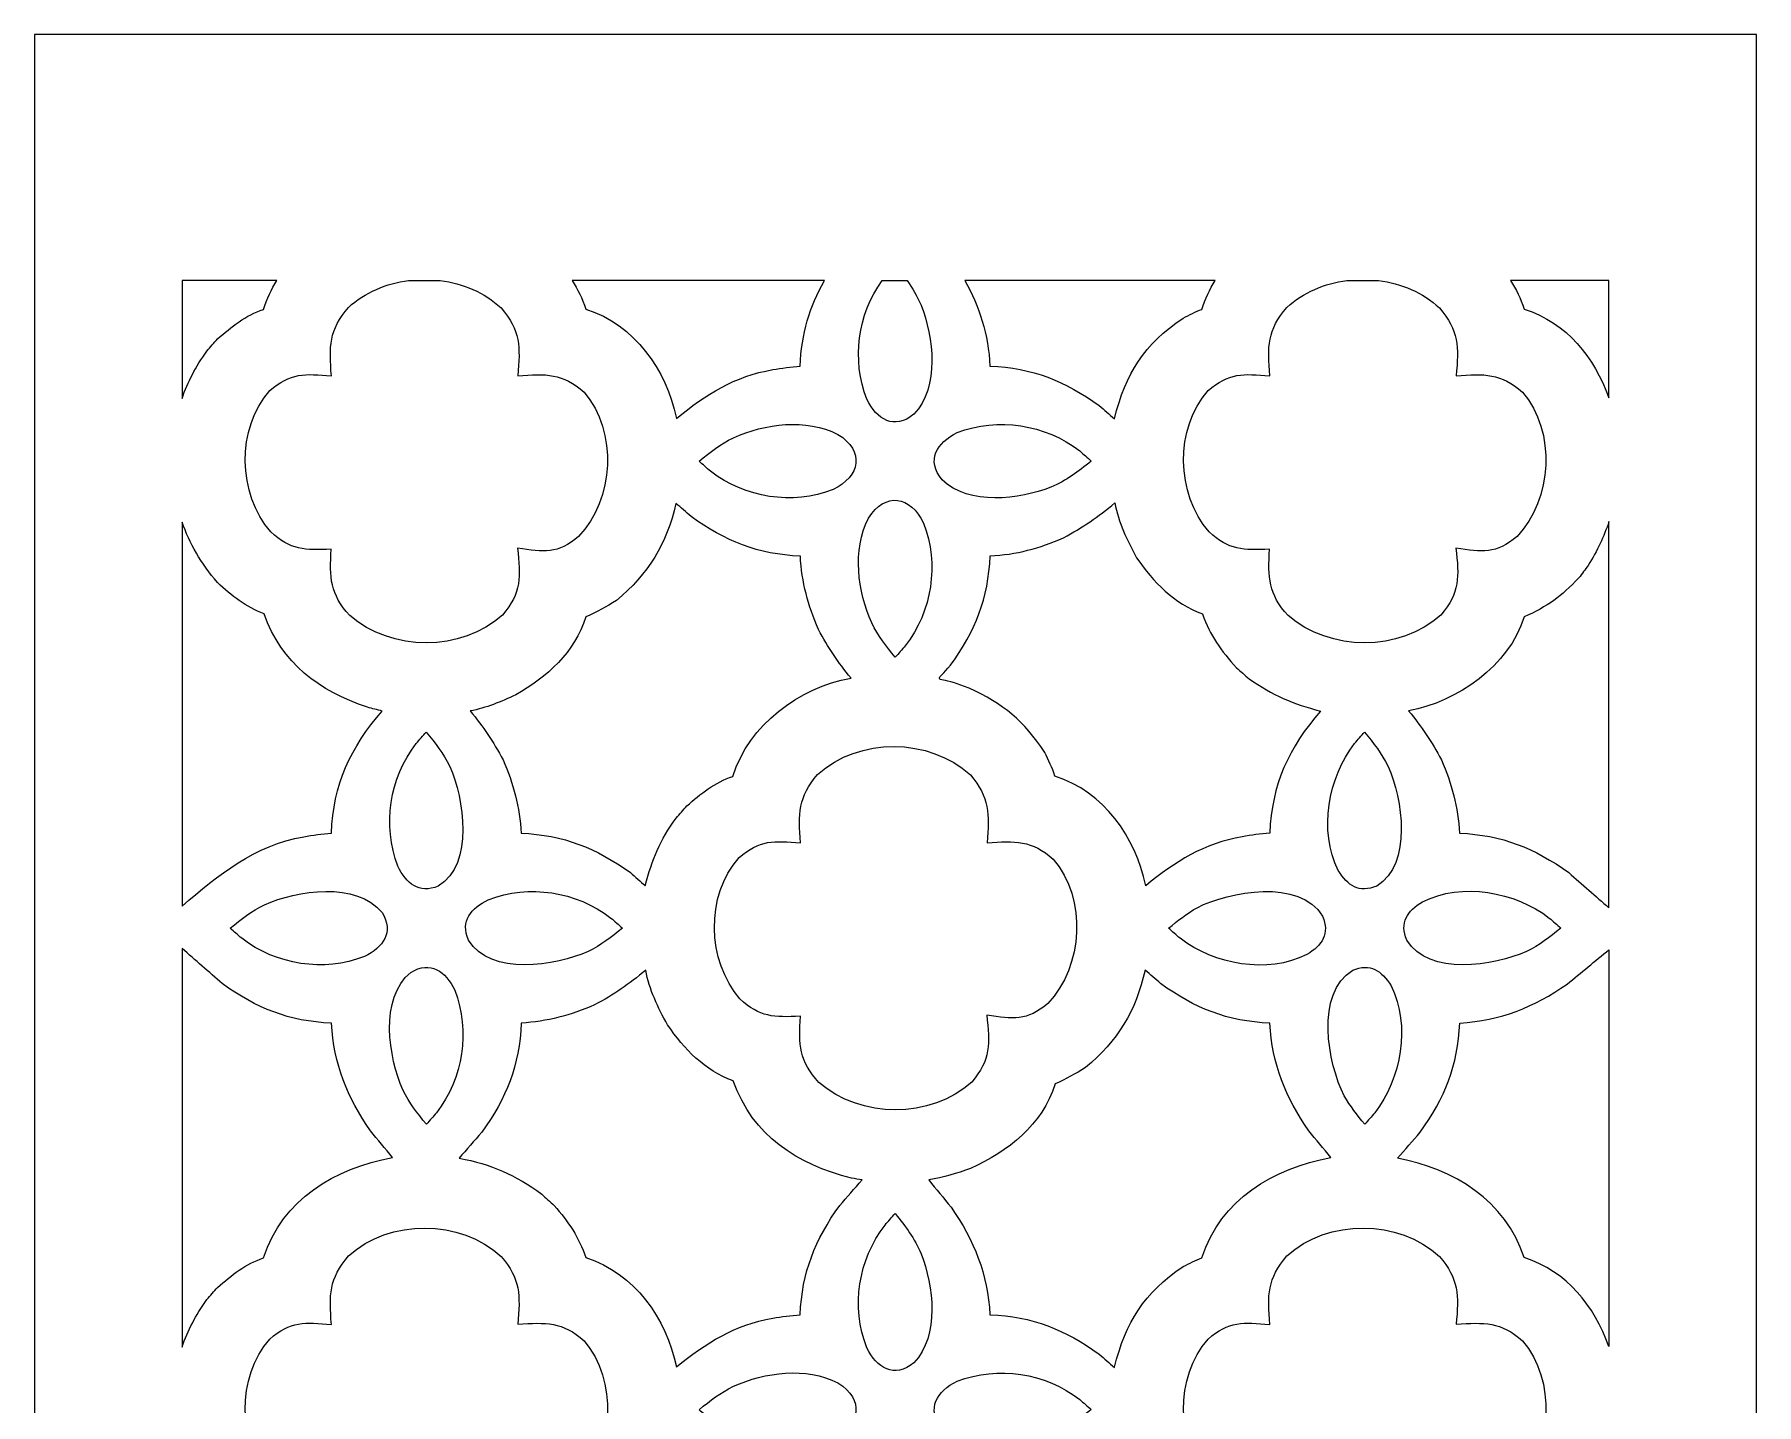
# Model space of a CAD drawing. Header units: centimetres. Extents: x -8.6 to 3.5, y -13.8 to 14.2.
# Drawn here: x -1.373 to 3.527, y 10.276 to 14.173 of the extents above; entities that cross this region are included whole.
import ezdxf

# ---------------------------------------------------------------- set-up
doc = ezdxf.new("R2010")
doc.units = ezdxf.units.CM
doc.header["$MEASUREMENT"] = 0
doc.layers.add('layer 1', color=7, linetype='Continuous')

msp = doc.modelspace()

# ---------------------------------------------------------------- linework, layer by layer
at = {"layer": 'layer 1', "color": 242, "lineweight": 9}
for points, knots in [([(-1.37264, 14.17327), (0.26061, 14.17327), (1.89387, 14.17327), (3.52711, 14.17327), (3.52711, 14.17327), (3.52711, 4.8404), (3.52711, -4.49248), (3.52711, -13.82534), (3.52711, -13.82534), (1.89387, -13.82534), (0.26061, -13.82534), (-1.37264, -13.82534), (-1.37264, -13.82534), (-1.37264, -4.49248), (-1.37264, 4.8404), (-1.37264, 14.17327)], [0, 0, 0, 0, 0.2, 0.2, 0.2, 0.2, 0.4, 0.4, 0.4, 0.4, 0.6, 0.6, 0.6, 0.6, 1, 1, 1, 1]), ([(-0.95267, 13.13766), (-0.95267, 13.24955), (-0.95267, 13.36143), (-0.95267, 13.4733), (-0.95267, 13.4733), (-0.86286, 13.4733), (-0.77306, 13.4733), (-0.68326, 13.4733), (-0.68326, 13.4733), (-0.69853, 13.44833), (-0.71123, 13.42096), (-0.72089, 13.39106), (-0.72089, 13.39106), (-0.77079, 13.37506), (-0.81273, 13.34125), (-0.85139, 13.30721), (-0.85139, 13.30721), (-0.86164, 13.29568), (-0.87188, 13.28414), (-0.88213, 13.2726), (-0.88213, 13.2726), (-0.9145, 13.2266), (-0.93603, 13.18546), (-0.95267, 13.13766)], [0, 0, 0, 0, 0.1428571, 0.1428571, 0.1428571, 0.1428571, 0.2857143, 0.2857143, 0.2857143, 0.2857143, 0.4285714, 0.4285714, 0.4285714, 0.4285714, 0.5714286, 0.5714286, 0.5714286, 0.5714286, 0.7142857, 0.7142857, 0.7142857, 0.7142857, 1, 1, 1, 1]), ([(0.0028, 13.20228), (0.00976, 13.28437), (0.01042, 13.33132), (-0.04475, 13.39549), (-0.04475, 13.39549), (-0.09236, 13.43905), (-0.15385, 13.46502), (-0.21793, 13.4733), (-0.21793, 13.4733), (-0.24801, 13.4733), (-0.2781, 13.4733), (-0.30818, 13.4733), (-0.30818, 13.4733), (-0.37138, 13.46514), (-0.43198, 13.43969), (-0.47915, 13.39682), (-0.47915, 13.39682), (-0.5349, 13.33232), (-0.53424, 13.28449), (-0.52775, 13.20182), (-0.52775, 13.20182), (-0.60233, 13.20878), (-0.64501, 13.21115), (-0.70292, 13.16016), (-0.70292, 13.16016), (-0.79935, 13.0516), (-0.79396, 12.86676), (-0.70047, 12.75811), (-0.70047, 12.75811), (-0.64389, 12.70598), (-0.60328, 12.70504), (-0.52832, 12.70918), (-0.52832, 12.70918), (-0.53305, 12.6277), (-0.53179, 12.58195), (-0.47552, 12.52002), (-0.47552, 12.52002), (-0.35762, 12.41764), (-0.15732, 12.41582), (-0.0409, 12.52161), (-0.0409, 12.52161), (0.01389, 12.58525), (0.01071, 12.63111), (0.00194, 12.71217), (0.00194, 12.71217), (0.07676, 12.69987), (0.11583, 12.69488), (0.17576, 12.74482), (0.17576, 12.74482), (0.27609, 12.85127), (0.28799, 13.04322), (0.19111, 13.15547), (0.19111, 13.15547), (0.13017, 13.21017), (0.08196, 13.20819), (0.0028, 13.20228)], [0, 0, 0, 0, 0.0666667, 0.0666667, 0.0666667, 0.0666667, 0.1333333, 0.1333333, 0.1333333, 0.1333333, 0.2, 0.2, 0.2, 0.2, 0.2666667, 0.2666667, 0.2666667, 0.2666667, 0.3333333, 0.3333333, 0.3333333, 0.3333333, 0.4, 0.4, 0.4, 0.4, 0.4666667, 0.4666667, 0.4666667, 0.4666667, 0.5333333, 0.5333333, 0.5333333, 0.5333333, 0.6, 0.6, 0.6, 0.6, 0.6666667, 0.6666667, 0.6666667, 0.6666667, 0.7333333, 0.7333333, 0.7333333, 0.7333333, 0.8, 0.8, 0.8, 0.8, 0.8666667, 0.8666667, 0.8666667, 0.8666667, 1, 1, 1, 1]), ([(0.15723, 13.4733), (0.39658, 13.4733), (0.63594, 13.4733), (0.87529, 13.4733), (0.87529, 13.4733), (0.83299, 13.39871), (0.8098, 13.3222), (0.80603, 13.22929), (0.80603, 13.22929), (0.77981, 13.2279), (0.75334, 13.22406), (0.72785, 13.21969), (0.72785, 13.21969), (0.6204, 13.20128), (0.53677, 13.14894), (0.45428, 13.08092), (0.45428, 13.08092), (0.4241, 13.22026), (0.33588, 13.34652), (0.19592, 13.39219), (0.19592, 13.39219), (0.18621, 13.42243), (0.1731, 13.44866), (0.15723, 13.4733)], [0, 0, 0, 0, 0.1428571, 0.1428571, 0.1428571, 0.1428571, 0.2857143, 0.2857143, 0.2857143, 0.2857143, 0.4285714, 0.4285714, 0.4285714, 0.4285714, 0.5714286, 0.5714286, 0.5714286, 0.5714286, 0.7142857, 0.7142857, 0.7142857, 0.7142857, 1, 1, 1, 1]), ([(1.11023, 13.4733), (1.08646, 13.4733), (1.0627, 13.4733), (1.03893, 13.4733), (1.03893, 13.4733), (0.9697, 13.37532), (0.95245, 13.24885), (0.99531, 13.13553), (0.99531, 13.13553), (1.02384, 13.07824), (1.07342, 13.04677), (1.12984, 13.09298), (1.12984, 13.09298), (1.20351, 13.17038), (1.18524, 13.31244), (1.1504, 13.40276), (1.1504, 13.40276), (1.13842, 13.42981), (1.12546, 13.45181), (1.11023, 13.4733)], [0, 0, 0, 0, 0.1666667, 0.1666667, 0.1666667, 0.1666667, 0.3333333, 0.3333333, 0.3333333, 0.3333333, 0.5, 0.5, 0.5, 0.5, 0.6666667, 0.6666667, 0.6666667, 0.6666667, 1, 1, 1, 1]), ([(1.27439, 13.4733), (1.51178, 13.4733), (1.74917, 13.4733), (1.98656, 13.4733), (1.98656, 13.4733), (1.97129, 13.44833), (1.9586, 13.42096), (1.94893, 13.39106), (1.94893, 13.39106), (1.93052, 13.38516), (1.91283, 13.37481), (1.89542, 13.36636), (1.89542, 13.36636), (1.78401, 13.29171), (1.73255, 13.20854), (1.70011, 13.08), (1.70011, 13.08), (1.70009, 13.07987), (1.70006, 13.07975), (1.70004, 13.07963), (1.70004, 13.07963), (1.68568, 13.09221), (1.67131, 13.10479), (1.65694, 13.11737), (1.65694, 13.11737), (1.55972, 13.18721), (1.4668, 13.22479), (1.34609, 13.22972), (1.34609, 13.22972), (1.34127, 13.32027), (1.3162, 13.39833), (1.27439, 13.4733)], [0, 0, 0, 0, 0.1111111, 0.1111111, 0.1111111, 0.1111111, 0.2222222, 0.2222222, 0.2222222, 0.2222222, 0.3333333, 0.3333333, 0.3333333, 0.3333333, 0.4444444, 0.4444444, 0.4444444, 0.4444444, 0.5555556, 0.5555556, 0.5555556, 0.5555556, 0.6666667, 0.6666667, 0.6666667, 0.6666667, 0.7777778, 0.7777778, 0.7777778, 0.7777778, 1, 1, 1, 1]), ([(2.67264, 13.20228), (2.67959, 13.28437), (2.68025, 13.33132), (2.62508, 13.39549), (2.62508, 13.39549), (2.57747, 13.43905), (2.51598, 13.46502), (2.4519, 13.4733), (2.4519, 13.4733), (2.42181, 13.4733), (2.39173, 13.4733), (2.36164, 13.4733), (2.36164, 13.4733), (2.29844, 13.46514), (2.23784, 13.43969), (2.19067, 13.39682), (2.19067, 13.39682), (2.13492, 13.33234), (2.13558, 13.28448), (2.14208, 13.20182), (2.14208, 13.20182), (2.06749, 13.20878), (2.0248, 13.21115), (1.9669, 13.16016), (1.9669, 13.16016), (1.87049, 13.05164), (1.87586, 12.86674), (1.96935, 12.75811), (1.96935, 12.75811), (2.02595, 12.70598), (2.06654, 12.70503), (2.14151, 12.70918), (2.14151, 12.70918), (2.13678, 12.62772), (2.13804, 12.58195), (2.19432, 12.52002), (2.19432, 12.52002), (2.3122, 12.41764), (2.51251, 12.41582), (2.62892, 12.52161), (2.62892, 12.52161), (2.68371, 12.58525), (2.68055, 12.63111), (2.67178, 12.71217), (2.67178, 12.71217), (2.74659, 12.69987), (2.78566, 12.69488), (2.8456, 12.74482), (2.8456, 12.74482), (2.94591, 12.85126), (2.95783, 13.04325), (2.86094, 13.15547), (2.86094, 13.15547), (2.8, 13.21017), (2.75178, 13.20819), (2.67264, 13.20228)], [0, 0, 0, 0, 0.0666667, 0.0666667, 0.0666667, 0.0666667, 0.1333333, 0.1333333, 0.1333333, 0.1333333, 0.2, 0.2, 0.2, 0.2, 0.2666667, 0.2666667, 0.2666667, 0.2666667, 0.3333333, 0.3333333, 0.3333333, 0.3333333, 0.4, 0.4, 0.4, 0.4, 0.4666667, 0.4666667, 0.4666667, 0.4666667, 0.5333333, 0.5333333, 0.5333333, 0.5333333, 0.6, 0.6, 0.6, 0.6, 0.6666667, 0.6666667, 0.6666667, 0.6666667, 0.7333333, 0.7333333, 0.7333333, 0.7333333, 0.8, 0.8, 0.8, 0.8, 0.8666667, 0.8666667, 0.8666667, 0.8666667, 1, 1, 1, 1]), ([(2.82706, 13.4733), (2.92042, 13.4733), (3.01377, 13.4733), (3.10714, 13.4733), (3.10714, 13.4733), (3.10714, 13.36202), (3.10714, 13.25074), (3.10714, 13.13945), (3.10714, 13.13945), (3.06436, 13.25532), (2.98982, 13.35171), (2.86574, 13.39219), (2.86574, 13.39219), (2.85604, 13.42243), (2.84293, 13.44866), (2.82706, 13.4733)], [0, 0, 0, 0, 0.2, 0.2, 0.2, 0.2, 0.4, 0.4, 0.4, 0.4, 0.6, 0.6, 0.6, 0.6, 1, 1, 1, 1]), ([(1.63422, 12.95977), (1.62334, 12.96931), (1.61247, 12.97884), (1.60159, 12.98836), (1.60159, 12.98836), (1.50212, 13.06459), (1.37013, 13.08501), (1.25233, 13.04045), (1.25233, 13.04045), (1.19506, 13.01195), (1.16354, 12.9623), (1.20977, 12.90591), (1.20977, 12.90591), (1.28712, 12.83224), (1.42926, 12.85053), (1.51955, 12.88536), (1.51955, 12.88536), (1.56481, 12.90538), (1.59594, 12.9282), (1.63422, 12.95977)], [0, 0, 0, 0, 0.1666667, 0.1666667, 0.1666667, 0.1666667, 0.3333333, 0.3333333, 0.3333333, 0.3333333, 0.5, 0.5, 0.5, 0.5, 0.6666667, 0.6666667, 0.6666667, 0.6666667, 1, 1, 1, 1]), ([(0.5183, 12.95919), (0.52919, 12.94966), (0.54008, 12.94013), (0.55096, 12.9306), (0.55096, 12.9306), (0.65041, 12.85438), (0.78241, 12.83394), (0.90023, 12.87852), (0.90023, 12.87852), (0.97651, 12.91654), (0.99056, 12.9875), (0.91359, 13.0355), (0.91359, 13.0355), (0.82262, 13.08213), (0.70641, 13.06612), (0.61611, 13.02613), (0.61611, 13.02613), (0.57844, 13.00714), (0.55101, 12.98615), (0.5183, 12.95919)], [0, 0, 0, 0, 0.1666667, 0.1666667, 0.1666667, 0.1666667, 0.3333333, 0.3333333, 0.3333333, 0.3333333, 0.5, 0.5, 0.5, 0.5, 0.6666667, 0.6666667, 0.6666667, 0.6666667, 1, 1, 1, 1]), ([(0.36528, 11.75176), (0.35118, 11.7641), (0.3371, 11.77644), (0.32301, 11.78877), (0.32301, 11.78877), (0.22578, 11.85862), (0.13286, 11.89619), (0.01215, 11.90113), (0.01215, 11.90113), (0.00826, 11.97411), (-0.01011, 12.04275), (-0.0393, 12.10955), (-0.0393, 12.10955), (-0.06721, 12.16197), (-0.09512, 12.20302), (-0.13286, 12.24877), (-0.13286, 12.24877), (-0.08747, 12.25726), (-0.04498, 12.27525), (-0.00325, 12.29431), (-0.00325, 12.29431), (0.08538, 12.34538), (0.16486, 12.41496), (0.19613, 12.51621), (0.19613, 12.51621), (0.22783, 12.53046), (0.2538, 12.54443), (0.2832, 12.56301), (0.2832, 12.56301), (0.37438, 12.639), (0.42625, 12.72349), (0.45247, 12.83937), (0.45247, 12.83937), (0.46684, 12.82678), (0.48122, 12.81419), (0.49559, 12.80159), (0.49559, 12.80159), (0.59276, 12.7318), (0.68579, 12.69412), (0.80647, 12.68923), (0.80647, 12.68923), (0.81041, 12.61593), (0.82863, 12.54781), (0.85792, 12.48083), (0.85792, 12.48083), (0.88563, 12.42875), (0.91332, 12.38783), (0.95083, 12.34236), (0.95083, 12.34236), (0.8009, 12.31517), (0.66161, 12.20947), (0.61402, 12.06247), (0.61402, 12.06247), (0.56412, 12.04647), (0.52218, 12.01266), (0.48353, 11.97861), (0.48353, 11.97861), (0.47328, 11.96709), (0.46303, 11.95555), (0.4528, 11.94402), (0.4528, 11.94402), (0.40829, 11.88077), (0.38419, 11.82663), (0.36528, 11.75176)], [0, 0, 0, 0, 0.0588235, 0.0588235, 0.0588235, 0.0588235, 0.1176471, 0.1176471, 0.1176471, 0.1176471, 0.1764706, 0.1764706, 0.1764706, 0.1764706, 0.2352941, 0.2352941, 0.2352941, 0.2352941, 0.2941176, 0.2941176, 0.2941176, 0.2941176, 0.3529412, 0.3529412, 0.3529412, 0.3529412, 0.4117647, 0.4117647, 0.4117647, 0.4117647, 0.4705882, 0.4705882, 0.4705882, 0.4705882, 0.5294118, 0.5294118, 0.5294118, 0.5294118, 0.5882353, 0.5882353, 0.5882353, 0.5882353, 0.6470588, 0.6470588, 0.6470588, 0.6470588, 0.7058824, 0.7058824, 0.7058824, 0.7058824, 0.7647059, 0.7647059, 0.7647059, 0.7647059, 0.8235294, 0.8235294, 0.8235294, 0.8235294, 0.8823529, 0.8823529, 0.8823529, 0.8823529, 1, 1, 1, 1]), ([(1.07656, 12.40152), (1.0861, 12.41241), (1.09562, 12.42328), (1.10516, 12.43416), (1.10516, 12.43416), (1.18139, 12.53363), (1.2018, 12.66562), (1.15723, 12.78342), (1.15723, 12.78342), (1.11922, 12.85972), (1.04825, 12.87377), (1.00026, 12.7968), (1.00026, 12.7968), (0.95362, 12.70583), (0.96964, 12.58963), (1.00963, 12.49932), (1.00963, 12.49932), (1.02862, 12.46166), (1.04959, 12.43423), (1.07656, 12.40152)], [0, 0, 0, 0, 0.1666667, 0.1666667, 0.1666667, 0.1666667, 0.3333333, 0.3333333, 0.3333333, 0.3333333, 0.5, 0.5, 0.5, 0.5, 0.6666667, 0.6666667, 0.6666667, 0.6666667, 1, 1, 1, 1]), ([(2.28661, 12.24849), (2.20788, 12.26846), (2.15036, 12.29381), (2.08353, 12.34012), (2.08353, 12.34012), (2.07143, 12.35063), (2.05933, 12.36113), (2.04723, 12.37165), (2.04723, 12.37165), (2.00314, 12.42015), (1.97259, 12.46301), (1.95058, 12.52526), (1.95058, 12.52526), (1.86877, 12.55511), (1.81156, 12.61492), (1.76333, 12.68477), (1.76333, 12.68477), (1.73636, 12.73338), (1.71137, 12.78536), (1.70131, 12.84058), (1.70131, 12.84058), (1.65279, 12.80055), (1.6105, 12.7707), (1.55495, 12.74113), (1.55495, 12.74113), (1.48794, 12.71185), (1.41984, 12.69363), (1.34652, 12.68967), (1.34652, 12.68967), (1.34163, 12.56898), (1.30396, 12.47599), (1.23415, 12.37881), (1.23415, 12.37881), (1.191, 12.32954), (1.18847, 12.34422), (1.24503, 12.3289), (1.24503, 12.3289), (1.25895, 12.32388), (1.27286, 12.31886), (1.28677, 12.31385), (1.28677, 12.31385), (1.38411, 12.2688), (1.44245, 12.22096), (1.50171, 12.13094), (1.50171, 12.13094), (1.51257, 12.10834), (1.52317, 12.08746), (1.53084, 12.0636), (1.53084, 12.0636), (1.67126, 12.01778), (1.75908, 11.89133), (1.78934, 11.75164), (1.78934, 11.75164), (1.87235, 11.82009), (1.95565, 11.87241), (2.06375, 11.8911), (2.06375, 11.8911), (2.08927, 11.89551), (2.11571, 11.89931), (2.14193, 11.9007), (2.14193, 11.9007), (2.14753, 12.03904), (2.19636, 12.14542), (2.28661, 12.24849)], [0, 0, 0, 0, 0.0588235, 0.0588235, 0.0588235, 0.0588235, 0.1176471, 0.1176471, 0.1176471, 0.1176471, 0.1764706, 0.1764706, 0.1764706, 0.1764706, 0.2352941, 0.2352941, 0.2352941, 0.2352941, 0.2941176, 0.2941176, 0.2941176, 0.2941176, 0.3529412, 0.3529412, 0.3529412, 0.3529412, 0.4117647, 0.4117647, 0.4117647, 0.4117647, 0.4705882, 0.4705882, 0.4705882, 0.4705882, 0.5294118, 0.5294118, 0.5294118, 0.5294118, 0.5882353, 0.5882353, 0.5882353, 0.5882353, 0.6470588, 0.6470588, 0.6470588, 0.6470588, 0.7058824, 0.7058824, 0.7058824, 0.7058824, 0.7647059, 0.7647059, 0.7647059, 0.7647059, 0.8235294, 0.8235294, 0.8235294, 0.8235294, 0.8823529, 0.8823529, 0.8823529, 0.8823529, 1, 1, 1, 1]), ([(-0.95267, 11.69366), (-0.95267, 12.05782), (-0.95267, 12.42199), (-0.95267, 12.78615), (-0.95267, 12.78615), (-0.93176, 12.72582), (-0.89866, 12.66849), (-0.85171, 12.61393), (-0.85171, 12.61393), (-0.81155, 12.57693), (-0.77128, 12.54426), (-0.71926, 12.52526), (-0.71926, 12.52526), (-0.66905, 12.3834), (-0.56301, 12.30608), (-0.42516, 12.25912), (-0.42516, 12.25912), (-0.41118, 12.25558), (-0.3972, 12.25203), (-0.38323, 12.24849), (-0.38323, 12.24849), (-0.47346, 12.1454), (-0.5223, 12.03905), (-0.52791, 11.9007), (-0.52791, 11.9007), (-0.55412, 11.89931), (-0.58058, 11.89551), (-0.60608, 11.8911), (-0.60608, 11.8911), (-0.74674, 11.86678), (-0.84884, 11.78238), (-0.95267, 11.69366)], [0, 0, 0, 0, 0.1111111, 0.1111111, 0.1111111, 0.1111111, 0.2222222, 0.2222222, 0.2222222, 0.2222222, 0.3333333, 0.3333333, 0.3333333, 0.3333333, 0.4444444, 0.4444444, 0.4444444, 0.4444444, 0.5555556, 0.5555556, 0.5555556, 0.5555556, 0.6666667, 0.6666667, 0.6666667, 0.6666667, 0.7777778, 0.7777778, 0.7777778, 0.7777778, 1, 1, 1, 1]), ([(3.10714, 12.78729), (3.10714, 12.42109), (3.10714, 12.05489), (3.10714, 11.68869), (3.10714, 11.68869), (3.06904, 11.72206), (3.03094, 11.75541), (2.99284, 11.78877), (2.99284, 11.78877), (2.89561, 11.85862), (2.8027, 11.89619), (2.68198, 11.90113), (2.68198, 11.90113), (2.67805, 11.97415), (2.65974, 12.0427), (2.63052, 12.10955), (2.63052, 12.10955), (2.60261, 12.16197), (2.57471, 12.20302), (2.53698, 12.24877), (2.53698, 12.24877), (2.67598, 12.27476), (2.82297, 12.37702), (2.86596, 12.51621), (2.86596, 12.51621), (2.93172, 12.54578), (2.9721, 12.57488), (3.02143, 12.62721), (3.02143, 12.62721), (3.0304, 12.63909), (3.03937, 12.65098), (3.04834, 12.66285), (3.04834, 12.66285), (3.07374, 12.70448), (3.09316, 12.74563), (3.10714, 12.78729)], [0, 0, 0, 0, 0.1, 0.1, 0.1, 0.1, 0.2, 0.2, 0.2, 0.2, 0.3, 0.3, 0.3, 0.3, 0.4, 0.4, 0.4, 0.4, 0.5, 0.5, 0.5, 0.5, 0.6, 0.6, 0.6, 0.6, 0.7, 0.7, 0.7, 0.7, 0.8, 0.8, 0.8, 0.8, 1, 1, 1, 1]), ([(-0.25796, 12.18885), (-0.2675, 12.17797), (-0.27701, 12.16709), (-0.28654, 12.1562), (-0.28654, 12.1562), (-0.36284, 12.0567), (-0.38296, 11.92418), (-0.33862, 11.80694), (-0.33862, 11.80694), (-0.31443, 11.75836), (-0.27907, 11.7274), (-0.22356, 11.75057), (-0.22356, 11.75057), (-0.12055, 11.81351), (-0.15082, 12.00022), (-0.19101, 12.09105), (-0.19101, 12.09105), (-0.21035, 12.12939), (-0.23107, 12.15625), (-0.25796, 12.18885)], [0, 0, 0, 0, 0.1666667, 0.1666667, 0.1666667, 0.1666667, 0.3333333, 0.3333333, 0.3333333, 0.3333333, 0.5, 0.5, 0.5, 0.5, 0.6666667, 0.6666667, 0.6666667, 0.6666667, 1, 1, 1, 1]), ([(1.33772, 11.87368), (1.34468, 11.95579), (1.34535, 12.00273), (1.29017, 12.0669), (1.29017, 12.0669), (1.17336, 12.17376), (0.97305, 12.17484), (0.85576, 12.06822), (0.85576, 12.06822), (0.80002, 12.00375), (0.80067, 11.95589), (0.80717, 11.87323), (0.80717, 11.87323), (0.73258, 11.88019), (0.68989, 11.88257), (0.63199, 11.83156), (0.63199, 11.83156), (0.53558, 11.72304), (0.54095, 11.53815), (0.63444, 11.42952), (0.63444, 11.42952), (0.69103, 11.3774), (0.73162, 11.37644), (0.8066, 11.38059), (0.8066, 11.38059), (0.80186, 11.29913), (0.80312, 11.25336), (0.85941, 11.19143), (0.85941, 11.19143), (0.9773, 11.08906), (1.17759, 11.08722), (1.29401, 11.19301), (1.29401, 11.19301), (1.34881, 11.25666), (1.34564, 11.30252), (1.33686, 11.38359), (1.33686, 11.38359), (1.41168, 11.37127), (1.45076, 11.36629), (1.51068, 11.41622), (1.51068, 11.41622), (1.61099, 11.52268), (1.62291, 11.71465), (1.52602, 11.82688), (1.52602, 11.82688), (1.4651, 11.88158), (1.41688, 11.8796), (1.33772, 11.87368)], [0, 0, 0, 0, 0.0769231, 0.0769231, 0.0769231, 0.0769231, 0.1538462, 0.1538462, 0.1538462, 0.1538462, 0.2307692, 0.2307692, 0.2307692, 0.2307692, 0.3076923, 0.3076923, 0.3076923, 0.3076923, 0.3846154, 0.3846154, 0.3846154, 0.3846154, 0.4615385, 0.4615385, 0.4615385, 0.4615385, 0.5384615, 0.5384615, 0.5384615, 0.5384615, 0.6153846, 0.6153846, 0.6153846, 0.6153846, 0.6923077, 0.6923077, 0.6923077, 0.6923077, 0.7692308, 0.7692308, 0.7692308, 0.7692308, 0.8461538, 0.8461538, 0.8461538, 0.8461538, 1, 1, 1, 1]), ([(2.41186, 12.18885), (2.40234, 12.17797), (2.39281, 12.16709), (2.38328, 12.1562), (2.38328, 12.1562), (2.30849, 12.05859), (2.28076, 11.90827), (2.337, 11.79531), (2.337, 11.79531), (2.36329, 11.75147), (2.39681, 11.72993), (2.44628, 11.75057), (2.44628, 11.75057), (2.54918, 11.81346), (2.51927, 11.99964), (2.47882, 12.09105), (2.47882, 12.09105), (2.46027, 12.12782), (2.43791, 12.15727), (2.41186, 12.18885)], [0, 0, 0, 0, 0.1666667, 0.1666667, 0.1666667, 0.1666667, 0.3333333, 0.3333333, 0.3333333, 0.3333333, 0.5, 0.5, 0.5, 0.5, 0.6666667, 0.6666667, 0.6666667, 0.6666667, 1, 1, 1, 1]), ([(-0.81563, 11.6306), (-0.80474, 11.62107), (-0.79386, 11.61154), (-0.78298, 11.60201), (-0.78298, 11.60201), (-0.68345, 11.52573), (-0.55094, 11.50557), (-0.43371, 11.54993), (-0.43371, 11.54993), (-0.38093, 11.57622), (-0.34896, 11.6185), (-0.38357, 11.6752), (-0.38357, 11.6752), (-0.45713, 11.7649), (-0.62556, 11.73838), (-0.71783, 11.69754), (-0.71783, 11.69754), (-0.75615, 11.67822), (-0.78301, 11.65748), (-0.81563, 11.6306)], [0, 0, 0, 0, 0.1666667, 0.1666667, 0.1666667, 0.1666667, 0.3333333, 0.3333333, 0.3333333, 0.3333333, 0.5, 0.5, 0.5, 0.5, 0.6666667, 0.6666667, 0.6666667, 0.6666667, 1, 1, 1, 1]), ([(1.8542, 11.6306), (1.86508, 11.62107), (1.87596, 11.61154), (1.88686, 11.60201), (1.88686, 11.60201), (1.98446, 11.52723), (2.1348, 11.49946), (2.24775, 11.55572), (2.24775, 11.55572), (2.29161, 11.58199), (2.31311, 11.61558), (2.29249, 11.665), (2.29249, 11.665), (2.2265, 11.77304), (2.02758, 11.73565), (1.93539, 11.68916), (1.93539, 11.68916), (1.90542, 11.67202), (1.88064, 11.6524), (1.8542, 11.6306)], [0, 0, 0, 0, 0.1666667, 0.1666667, 0.1666667, 0.1666667, 0.3333333, 0.3333333, 0.3333333, 0.3333333, 0.5, 0.5, 0.5, 0.5, 0.6666667, 0.6666667, 0.6666667, 0.6666667, 1, 1, 1, 1]), ([(2.97012, 11.63119), (2.95924, 11.64071), (2.94836, 11.65024), (2.93748, 11.65977), (2.93748, 11.65977), (2.83989, 11.73458), (2.68951, 11.76228), (2.57659, 11.70606), (2.57659, 11.70606), (2.53274, 11.67976), (2.5112, 11.64623), (2.53184, 11.59677), (2.53184, 11.59677), (2.59471, 11.49386), (2.78091, 11.5238), (2.87233, 11.56424), (2.87233, 11.56424), (2.90908, 11.58278), (2.93854, 11.60514), (2.97012, 11.63119)], [0, 0, 0, 0, 0.1666667, 0.1666667, 0.1666667, 0.1666667, 0.3333333, 0.3333333, 0.3333333, 0.3333333, 0.5, 0.5, 0.5, 0.5, 0.6666667, 0.6666667, 0.6666667, 0.6666667, 1, 1, 1, 1]), ([(0.30029, 11.63119), (0.28941, 11.64071), (0.27854, 11.65024), (0.26765, 11.65977), (0.26765, 11.65977), (0.16813, 11.73606), (0.03564, 11.7562), (-0.08161, 11.71185), (-0.08161, 11.71185), (-0.13018, 11.68768), (-0.16117, 11.65227), (-0.13798, 11.59677), (-0.13798, 11.59677), (-0.07507, 11.49377), (0.11167, 11.52406), (0.2025, 11.56424), (0.2025, 11.56424), (0.24082, 11.58357), (0.26769, 11.60429), (0.30029, 11.63119)], [0, 0, 0, 0, 0.1666667, 0.1666667, 0.1666667, 0.1666667, 0.3333333, 0.3333333, 0.3333333, 0.3333333, 0.5, 0.5, 0.5, 0.5, 0.6666667, 0.6666667, 0.6666667, 0.6666667, 1, 1, 1, 1]), ([(-0.95267, 10.43931), (-0.95267, 10.81725), (-0.95267, 11.19518), (-0.95267, 11.57311), (-0.95267, 11.57311), (-0.91455, 11.53975), (-0.87645, 11.50638), (-0.83833, 11.47301), (-0.83833, 11.47301), (-0.74116, 11.40321), (-0.64815, 11.36553), (-0.52747, 11.36064), (-0.52747, 11.36064), (-0.52119, 11.24398), (-0.4822, 11.14967), (-0.41688, 11.05472), (-0.41688, 11.05472), (-0.39582, 11.02918), (-0.37476, 11.00364), (-0.35369, 10.97811), (-0.35369, 10.97811), (-0.51844, 10.94819), (-0.6668, 10.85978), (-0.72089, 10.6927), (-0.72089, 10.6927), (-0.77079, 10.6767), (-0.81273, 10.64289), (-0.85139, 10.60884), (-0.85139, 10.60884), (-0.86164, 10.59731), (-0.87188, 10.58577), (-0.88213, 10.57424), (-0.88213, 10.57424), (-0.9145, 10.52823), (-0.93603, 10.4871), (-0.95267, 10.43931)], [0, 0, 0, 0, 0.1, 0.1, 0.1, 0.1, 0.2, 0.2, 0.2, 0.2, 0.3, 0.3, 0.3, 0.3, 0.4, 0.4, 0.4, 0.4, 0.5, 0.5, 0.5, 0.5, 0.6, 0.6, 0.6, 0.6, 0.7, 0.7, 0.7, 0.7, 0.8, 0.8, 0.8, 0.8, 1, 1, 1, 1]), ([(3.10714, 11.56967), (3.06755, 11.53701), (3.02794, 11.50434), (2.98834, 11.47168), (2.98834, 11.47168), (2.89335, 11.40633), (2.79912, 11.36738), (2.68241, 11.36107), (2.68241, 11.36107), (2.67752, 11.24037), (2.63986, 11.1474), (2.57004, 11.05021), (2.57004, 11.05021), (2.54856, 11.02569), (2.52708, 11.00116), (2.5056, 10.97664), (2.5056, 10.97664), (2.66522, 10.94647), (2.81372, 10.8559), (2.86574, 10.69384), (2.86574, 10.69384), (2.98982, 10.65335), (3.06436, 10.55695), (3.10714, 10.44109), (3.10714, 10.44109), (3.10714, 10.81729), (3.10714, 11.19347), (3.10714, 11.56967)], [0, 0, 0, 0, 0.125, 0.125, 0.125, 0.125, 0.25, 0.25, 0.25, 0.25, 0.375, 0.375, 0.375, 0.375, 0.5, 0.5, 0.5, 0.5, 0.625, 0.625, 0.625, 0.625, 0.75, 0.75, 0.75, 0.75, 1, 1, 1, 1]), ([(-0.25737, 11.07294), (-0.24785, 11.08382), (-0.23831, 11.0947), (-0.22878, 11.10557), (-0.22878, 11.10557), (-0.1525, 11.20511), (-0.13235, 11.3376), (-0.1767, 11.45484), (-0.1767, 11.45484), (-0.20297, 11.50762), (-0.24528, 11.53958), (-0.30198, 11.50499), (-0.30198, 11.50499), (-0.39168, 11.43141), (-0.36516, 11.26299), (-0.32431, 11.17072), (-0.32431, 11.17072), (-0.30498, 11.1324), (-0.28426, 11.10555), (-0.25737, 11.07294)], [0, 0, 0, 0, 0.1666667, 0.1666667, 0.1666667, 0.1666667, 0.3333333, 0.3333333, 0.3333333, 0.3333333, 0.5, 0.5, 0.5, 0.5, 0.6666667, 0.6666667, 0.6666667, 0.6666667, 1, 1, 1, 1]), ([(2.41246, 11.07294), (2.42199, 11.08382), (2.43151, 11.0947), (2.44105, 11.10557), (2.44105, 11.10557), (2.51585, 11.20316), (2.54357, 11.35356), (2.48733, 11.46646), (2.48733, 11.46646), (2.46109, 11.51031), (2.42745, 11.53187), (2.37806, 11.51122), (2.37806, 11.51122), (2.27, 11.44528), (2.30744, 11.24628), (2.35389, 11.15412), (2.35389, 11.15412), (2.37103, 11.12416), (2.39064, 11.09937), (2.41246, 11.07294)], [0, 0, 0, 0, 0.1666667, 0.1666667, 0.1666667, 0.1666667, 0.3333333, 0.3333333, 0.3333333, 0.3333333, 0.5, 0.5, 0.5, 0.5, 0.6666667, 0.6666667, 0.6666667, 0.6666667, 1, 1, 1, 1]), ([(-0.16422, 10.97664), (-0.14275, 11.00116), (-0.12126, 11.02569), (-0.09979, 11.05021), (-0.09979, 11.05021), (-0.02997, 11.1474), (0.00768, 11.24038), (0.01258, 11.36107), (0.01258, 11.36107), (0.08591, 11.36504), (0.15402, 11.38326), (0.22101, 11.41254), (0.22101, 11.41254), (0.2762, 11.44191), (0.31833, 11.47153), (0.36653, 11.51129), (0.36653, 11.51129), (0.37643, 11.45651), (0.40167, 11.40439), (0.42842, 11.35618), (0.42842, 11.35618), (0.47665, 11.2863), (0.53385, 11.22654), (0.61567, 11.19668), (0.61567, 11.19668), (0.67123, 11.03957), (0.79679, 10.95922), (0.95195, 10.91982), (0.95195, 10.91982), (0.96201, 10.91807), (0.97205, 10.91632), (0.98209, 10.91456), (0.98209, 10.91456), (0.96086, 10.8903), (0.93962, 10.86604), (0.91838, 10.84177), (0.91838, 10.84177), (0.8486, 10.74465), (0.81093, 10.65164), (0.80603, 10.53092), (0.80603, 10.53092), (0.77981, 10.52953), (0.75334, 10.52569), (0.72785, 10.52132), (0.72785, 10.52132), (0.6204, 10.50292), (0.53677, 10.45056), (0.45428, 10.38254), (0.45428, 10.38254), (0.4241, 10.52189), (0.33588, 10.64815), (0.19592, 10.69384), (0.19592, 10.69384), (0.17718, 10.75221), (0.14575, 10.79564), (0.10628, 10.84156), (0.10628, 10.84156), (0.09437, 10.85246), (0.08247, 10.86334), (0.07057, 10.87423), (0.07057, 10.87423), (-0.00446, 10.92893), (-0.07293, 10.95938), (-0.16422, 10.97664)], [0, 0, 0, 0, 0.0588235, 0.0588235, 0.0588235, 0.0588235, 0.1176471, 0.1176471, 0.1176471, 0.1176471, 0.1764706, 0.1764706, 0.1764706, 0.1764706, 0.2352941, 0.2352941, 0.2352941, 0.2352941, 0.2941176, 0.2941176, 0.2941176, 0.2941176, 0.3529412, 0.3529412, 0.3529412, 0.3529412, 0.4117647, 0.4117647, 0.4117647, 0.4117647, 0.4705882, 0.4705882, 0.4705882, 0.4705882, 0.5294118, 0.5294118, 0.5294118, 0.5294118, 0.5882353, 0.5882353, 0.5882353, 0.5882353, 0.6470588, 0.6470588, 0.6470588, 0.6470588, 0.7058824, 0.7058824, 0.7058824, 0.7058824, 0.7647059, 0.7647059, 0.7647059, 0.7647059, 0.8235294, 0.8235294, 0.8235294, 0.8235294, 0.8823529, 0.8823529, 0.8823529, 0.8823529, 1, 1, 1, 1]), ([(1.78754, 11.5115), (1.80219, 11.49866), (1.81684, 11.48583), (1.83149, 11.47301), (1.83149, 11.47301), (1.92865, 11.40321), (2.02167, 11.36553), (2.14237, 11.36064), (2.14237, 11.36064), (2.14863, 11.24398), (2.18762, 11.14968), (2.25295, 11.05472), (2.25295, 11.05472), (2.27401, 11.02918), (2.29508, 11.00364), (2.31614, 10.97811), (2.31614, 10.97811), (2.15141, 10.94819), (2.00299, 10.85978), (1.94893, 10.6927), (1.94893, 10.6927), (1.93052, 10.6868), (1.91283, 10.67646), (1.89542, 10.668), (1.89542, 10.668), (1.78401, 10.59334), (1.73255, 10.51018), (1.70011, 10.38163), (1.70011, 10.38163), (1.70009, 10.38151), (1.70006, 10.38138), (1.70004, 10.38126), (1.70004, 10.38126), (1.68568, 10.39384), (1.67131, 10.40642), (1.65694, 10.41899), (1.65694, 10.41899), (1.55972, 10.48884), (1.4668, 10.52642), (1.34609, 10.53135), (1.34609, 10.53135), (1.33992, 10.64721), (1.30061, 10.74262), (1.23549, 10.83728), (1.23549, 10.83728), (1.21425, 10.86304), (1.19302, 10.88879), (1.17178, 10.91454), (1.17178, 10.91454), (1.21372, 10.92237), (1.25081, 10.93286), (1.29102, 10.94715), (1.29102, 10.94715), (1.39737, 10.99574), (1.49505, 11.07107), (1.53105, 11.18763), (1.53105, 11.18763), (1.56275, 11.20187), (1.58871, 11.21584), (1.61812, 11.23443), (1.61812, 11.23443), (1.70964, 11.31069), (1.76124, 11.39524), (1.78754, 11.5115)], [0, 0, 0, 0, 0.0588235, 0.0588235, 0.0588235, 0.0588235, 0.1176471, 0.1176471, 0.1176471, 0.1176471, 0.1764706, 0.1764706, 0.1764706, 0.1764706, 0.2352941, 0.2352941, 0.2352941, 0.2352941, 0.2941176, 0.2941176, 0.2941176, 0.2941176, 0.3529412, 0.3529412, 0.3529412, 0.3529412, 0.4117647, 0.4117647, 0.4117647, 0.4117647, 0.4705882, 0.4705882, 0.4705882, 0.4705882, 0.5294118, 0.5294118, 0.5294118, 0.5294118, 0.5882353, 0.5882353, 0.5882353, 0.5882353, 0.6470588, 0.6470588, 0.6470588, 0.6470588, 0.7058824, 0.7058824, 0.7058824, 0.7058824, 0.7647059, 0.7647059, 0.7647059, 0.7647059, 0.8235294, 0.8235294, 0.8235294, 0.8235294, 0.8823529, 0.8823529, 0.8823529, 0.8823529, 1, 1, 1, 1]), ([(0.0028, 10.50392), (0.00976, 10.58602), (0.01042, 10.63295), (-0.04475, 10.69713), (-0.04475, 10.69713), (-0.16156, 10.80398), (-0.36186, 10.80506), (-0.47915, 10.69844), (-0.47915, 10.69844), (-0.5349, 10.63396), (-0.53424, 10.58613), (-0.52775, 10.50345), (-0.52775, 10.50345), (-0.60233, 10.51041), (-0.64501, 10.5128), (-0.70292, 10.46178), (-0.70292, 10.46178), (-0.79935, 10.35323), (-0.79396, 10.1684), (-0.70047, 10.05975), (-0.70047, 10.05975), (-0.64389, 10.00762), (-0.60328, 10.00667), (-0.52832, 10.01082), (-0.52832, 10.01082), (-0.53305, 9.92933), (-0.53179, 9.88359), (-0.47552, 9.82165), (-0.47552, 9.82165), (-0.35762, 9.71929), (-0.15732, 9.71745), (-0.0409, 9.82323), (-0.0409, 9.82323), (0.01389, 9.88688), (0.01071, 9.93275), (0.00194, 10.01382), (0.00194, 10.01382), (0.07676, 10.0015), (0.11583, 9.99651), (0.17576, 10.04645), (0.17576, 10.04645), (0.27609, 10.15292), (0.28799, 10.34487), (0.19111, 10.45711), (0.19111, 10.45711), (0.13017, 10.51181), (0.08196, 10.50982), (0.0028, 10.50392)], [0, 0, 0, 0, 0.0769231, 0.0769231, 0.0769231, 0.0769231, 0.1538462, 0.1538462, 0.1538462, 0.1538462, 0.2307692, 0.2307692, 0.2307692, 0.2307692, 0.3076923, 0.3076923, 0.3076923, 0.3076923, 0.3846154, 0.3846154, 0.3846154, 0.3846154, 0.4615385, 0.4615385, 0.4615385, 0.4615385, 0.5384615, 0.5384615, 0.5384615, 0.5384615, 0.6153846, 0.6153846, 0.6153846, 0.6153846, 0.6923077, 0.6923077, 0.6923077, 0.6923077, 0.7692308, 0.7692308, 0.7692308, 0.7692308, 0.8461538, 0.8461538, 0.8461538, 0.8461538, 1, 1, 1, 1]), ([(1.07597, 10.81907), (1.06645, 10.8082), (1.05692, 10.79731), (1.04739, 10.78643), (1.04739, 10.78643), (0.97115, 10.68697), (0.95077, 10.55497), (0.99531, 10.43717), (0.99531, 10.43717), (1.02384, 10.37988), (1.07342, 10.34841), (1.12984, 10.3946), (1.12984, 10.3946), (1.20351, 10.47202), (1.18524, 10.61407), (1.1504, 10.70439), (1.1504, 10.70439), (1.13036, 10.74966), (1.10754, 10.78079), (1.07597, 10.81907)], [0, 0, 0, 0, 0.1666667, 0.1666667, 0.1666667, 0.1666667, 0.3333333, 0.3333333, 0.3333333, 0.3333333, 0.5, 0.5, 0.5, 0.5, 0.6666667, 0.6666667, 0.6666667, 0.6666667, 1, 1, 1, 1]), ([(2.67264, 10.50392), (2.67959, 10.58602), (2.68025, 10.63296), (2.62508, 10.69713), (2.62508, 10.69713), (2.50827, 10.80398), (2.30796, 10.80506), (2.19067, 10.69844), (2.19067, 10.69844), (2.13492, 10.63398), (2.13558, 10.58611), (2.14208, 10.50345), (2.14208, 10.50345), (2.06749, 10.51041), (2.0248, 10.51279), (1.9669, 10.46178), (1.9669, 10.46178), (1.87049, 10.35326), (1.87586, 10.16837), (1.96935, 10.05975), (1.96935, 10.05975), (2.02595, 10.00762), (2.06654, 10.00667), (2.14151, 10.01082), (2.14151, 10.01082), (2.13678, 9.92934), (2.13804, 9.88358), (2.19432, 9.82165), (2.19432, 9.82165), (2.3122, 9.71928), (2.51251, 9.71746), (2.62892, 9.82323), (2.62892, 9.82323), (2.68371, 9.88688), (2.68055, 9.93275), (2.67178, 10.01382), (2.67178, 10.01382), (2.74659, 10.0015), (2.78566, 9.99651), (2.8456, 10.04645), (2.8456, 10.04645), (2.94591, 10.1529), (2.95783, 10.34488), (2.86094, 10.45711), (2.86094, 10.45711), (2.8, 10.51182), (2.75178, 10.50982), (2.67264, 10.50392)], [0, 0, 0, 0, 0.0769231, 0.0769231, 0.0769231, 0.0769231, 0.1538462, 0.1538462, 0.1538462, 0.1538462, 0.2307692, 0.2307692, 0.2307692, 0.2307692, 0.3076923, 0.3076923, 0.3076923, 0.3076923, 0.3846154, 0.3846154, 0.3846154, 0.3846154, 0.4615385, 0.4615385, 0.4615385, 0.4615385, 0.5384615, 0.5384615, 0.5384615, 0.5384615, 0.6153846, 0.6153846, 0.6153846, 0.6153846, 0.6923077, 0.6923077, 0.6923077, 0.6923077, 0.7692308, 0.7692308, 0.7692308, 0.7692308, 0.8461538, 0.8461538, 0.8461538, 0.8461538, 1, 1, 1, 1]), ([(0.5183, 10.26083), (0.52919, 10.25129), (0.54008, 10.24177), (0.55096, 10.23223), (0.55096, 10.23223), (0.65041, 10.15601), (0.78241, 10.13558), (0.90023, 10.18015), (0.90023, 10.18015), (0.97651, 10.21818), (0.99056, 10.28913), (0.91359, 10.33713), (0.91359, 10.33713), (0.82262, 10.38377), (0.70641, 10.36775), (0.61611, 10.32777), (0.61611, 10.32777), (0.57844, 10.30877), (0.55101, 10.28779), (0.5183, 10.26083)], [0, 0, 0, 0, 0.1666667, 0.1666667, 0.1666667, 0.1666667, 0.3333333, 0.3333333, 0.3333333, 0.3333333, 0.5, 0.5, 0.5, 0.5, 0.6666667, 0.6666667, 0.6666667, 0.6666667, 1, 1, 1, 1]), ([(1.63422, 10.26142), (1.62334, 10.27094), (1.61247, 10.28047), (1.60159, 10.28999), (1.60159, 10.28999), (1.50212, 10.36624), (1.37013, 10.38664), (1.25233, 10.34207), (1.25233, 10.34207), (1.19506, 10.31358), (1.16354, 10.26393), (1.20977, 10.20754), (1.20977, 10.20754), (1.28712, 10.13387), (1.42926, 10.15217), (1.51955, 10.18699), (1.51955, 10.18699), (1.56481, 10.20703), (1.59594, 10.22984), (1.63422, 10.26142)], [0, 0, 0, 0, 0.1666667, 0.1666667, 0.1666667, 0.1666667, 0.3333333, 0.3333333, 0.3333333, 0.3333333, 0.5, 0.5, 0.5, 0.5, 0.6666667, 0.6666667, 0.6666667, 0.6666667, 1, 1, 1, 1])]:
    msp.add_open_spline(points, degree=3, knots=knots, dxfattribs=at)

doc.saveas('drawing.dxf')
